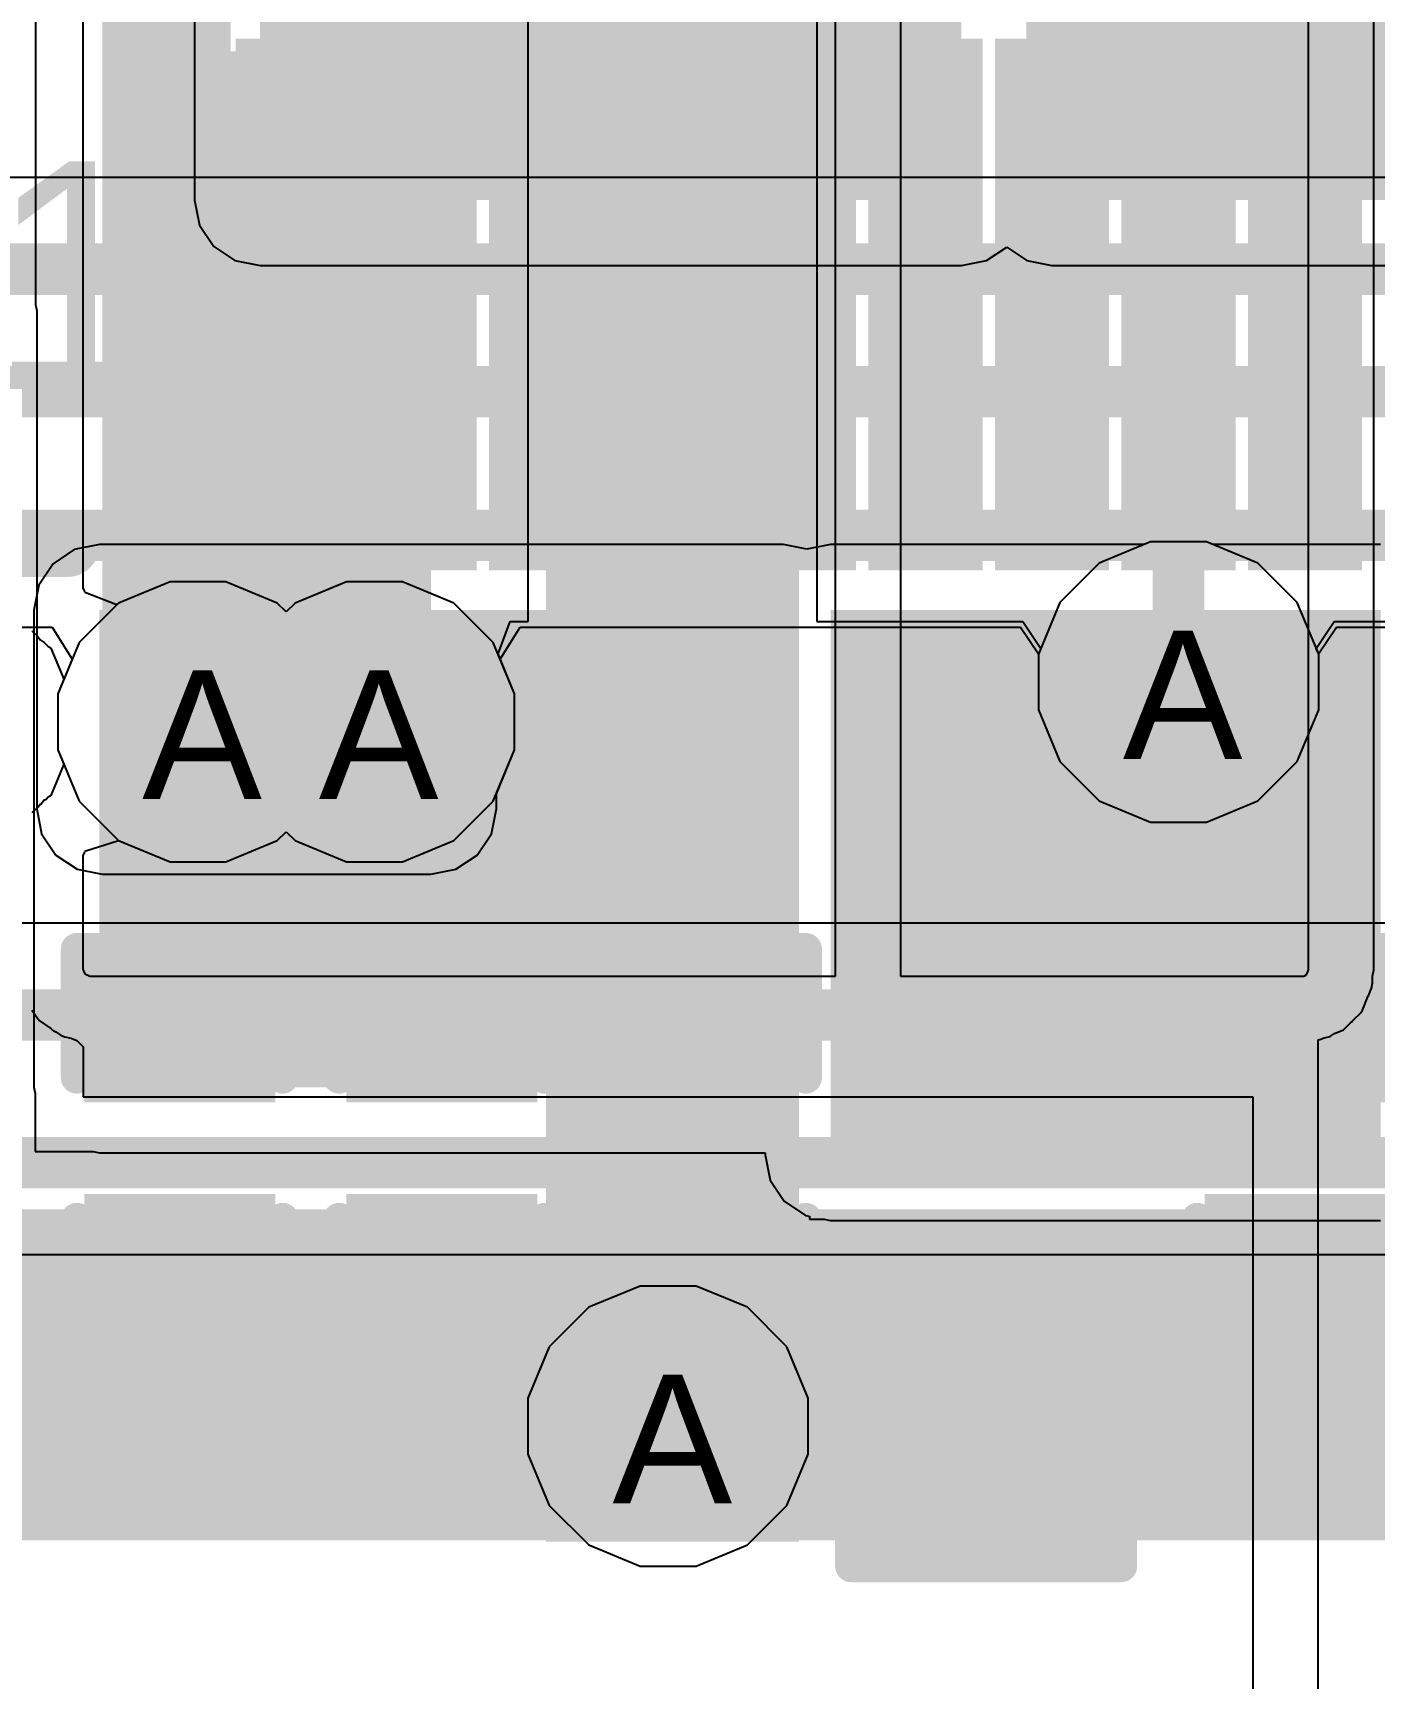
# Model space of a CAD drawing. Header units: inches. Extents: x 0 to 5271, y 0 to 5417.
# Drawn here: x 33.51 to 38.81, y 66.75 to 73.25 of the extents above; entities that cross this region are included whole.
import ezdxf

# ---------------------------------------------------------------- set-up
doc = ezdxf.new("R2010")
doc.units = ezdxf.units.IN
for name, color, linetype in [('Bottom Layer', 5, 'Continuous'), ('Bottom Overlay', 54, 'Continuous'), ('Bottom Paste', 16, 'Continuous'), ('Bottom Solder', 6, 'Continuous'), ('Drill Drawing', 1, 'Continuous'), ('L2_GND1', 16, 'Continuous'), ('L3_SIG1', 76, 'Continuous'), ('L4_PWR', 90, 'Continuous'), ('L5_GND2', 156, 'Continuous'), ('L6_SIG2', 130, 'Continuous'), ('L7_GND3', 216, 'Continuous'), ('Top Layer', 1, 'Continuous'), ('Top Overlay', 2, 'Continuous'), ('Top Paste', 8, 'Continuous'), ('Top Solder', 216, 'Continuous'), ('Via Holes', 16, 'Continuous')]:
    doc.layers.add(name, color=color, linetype=linetype)
doc.styles.add('Arial', font='', dxfattribs={"height": 0.2})
doc.styles.get('Arial').set_extended_font_data('Arial')

# ---------------------------------------------------------------- blocks, each defined once
blk = doc.blocks.new('AS0B826_S78B_7H_23')
at = {"layer": 'Top Layer'}
for points in [[(-40.175, 19.131), (-39.825, 19.131), (-39.825, 17.131), (-40.175, 17.131)], [(-39.6751, 19.131), (-39.3251, 19.131), (-39.3251, 17.131), (-39.6751, 17.131)], [(-39.175, 19.131), (-38.825, 19.131), (-38.825, 17.131), (-39.175, 17.131)], [(-38.6749, 19.131), (-38.3249, 19.131), (-38.3249, 17.131), (-38.6749, 17.131)], [(-38.175, 19.131), (-37.825, 19.131), (-37.825, 17.131), (-38.175, 17.131)], [(-37.6749, 19.131), (-37.3249, 19.131), (-37.3249, 17.131), (-37.6749, 17.131)], [(-37.175, 19.131), (-36.825, 19.131), (-36.825, 17.131), (-37.175, 17.131)], [(-36.6751, 19.131), (-36.3251, 19.131), (-36.3251, 17.131), (-36.6751, 17.131)], [(-36.175, 19.131), (-35.825, 19.131), (-35.825, 17.131), (-36.175, 17.131)], [(-35.6751, 19.131), (-35.3251, 19.131), (-35.3251, 17.131), (-35.6751, 17.131)]]:
    blk.add_hatch(color=1, dxfattribs=at).paths.add_polyline_path(points)
at = {"layer": 'Top Paste'}
for points in [[(-40.175, 19.131), (-39.825, 19.131), (-39.825, 17.131), (-40.175, 17.131)], [(-39.6751, 19.131), (-39.3251, 19.131), (-39.3251, 17.131), (-39.6751, 17.131)], [(-39.175, 19.131), (-38.825, 19.131), (-38.825, 17.131), (-39.175, 17.131)], [(-38.6749, 19.131), (-38.3249, 19.131), (-38.3249, 17.131), (-38.6749, 17.131)], [(-38.175, 19.131), (-37.825, 19.131), (-37.825, 17.131), (-38.175, 17.131)], [(-37.6749, 19.131), (-37.3249, 19.131), (-37.3249, 17.131), (-37.6749, 17.131)], [(-37.175, 19.131), (-36.825, 19.131), (-36.825, 17.131), (-37.175, 17.131)], [(-36.6751, 19.131), (-36.3251, 19.131), (-36.3251, 17.131), (-36.6751, 17.131)], [(-36.175, 19.131), (-35.825, 19.131), (-35.825, 17.131), (-36.175, 17.131)], [(-35.6751, 19.131), (-35.3251, 19.131), (-35.3251, 17.131), (-35.6751, 17.131)]]:
    blk.add_hatch(color=8, dxfattribs=at).paths.add_polyline_path(points)
at = {"layer": 'Top Solder'}
for points in [[(-40.2258, 19.1818), (-39.7742, 19.1818), (-39.7742, 17.0802), (-40.2258, 17.0802)], [(-39.7259, 19.1818), (-39.2743, 19.1818), (-39.2743, 17.0802), (-39.7259, 17.0802)], [(-39.2258, 19.1818), (-38.7742, 19.1818), (-38.7742, 17.0802), (-39.2258, 17.0802)], [(-38.7257, 19.1818), (-38.2741, 19.1818), (-38.2741, 17.0802), (-38.7257, 17.0802)], [(-38.2258, 19.1818), (-37.7742, 19.1818), (-37.7742, 17.0802), (-38.2258, 17.0802)], [(-37.7257, 19.1818), (-37.2741, 19.1818), (-37.2741, 17.0802), (-37.7257, 17.0802)], [(-37.2258, 19.1818), (-36.7742, 19.1818), (-36.7742, 17.0802), (-37.2258, 17.0802)], [(-36.7259, 19.1818), (-36.2743, 19.1818), (-36.2743, 17.0802), (-36.7259, 17.0802)], [(-36.2258, 19.1818), (-35.7742, 19.1818), (-35.7742, 17.0802), (-36.2258, 17.0802)], [(-35.7259, 19.1818), (-35.2743, 19.1818), (-35.2743, 17.0802), (-35.7259, 17.0802)]]:
    blk.add_hatch(color=216, dxfattribs=at).paths.add_polyline_path(points)
at = {"layer": 'Top Overlay'}
blk.add_lwpolyline([(-42.3, 17.181, 0.254, 0.254, 0), (-40.3912, 17.181, 0.254, 0.254, 0)], format="xyseb", dxfattribs=at)
blk.add_lwpolyline([(-40.4547, 17.181, 0.127, 0.127, 1), (-40.3277, 17.181, 0.127, 0.127, 1)], format="xyseb", close=True, dxfattribs=at)
at = {"layer": 'Top Overlay', "style": 'Arial'}
blk.add_text('1', height=0.889, dxfattribs=at).set_placement((-40.7048, 17.8081))
blk = doc.blocks.new('CAP_0402_B_610')
at = {"layer": 'Bottom Layer'}
for points in [[(-0.2413, 0.3175), (-0.2413, -0.3175), (-0.6985, -0.3175), (-0.6985, 0.3175)], [(0.6985, 0.3175), (0.6985, -0.3175), (0.2413, -0.3175), (0.2413, 0.3175)]]:
    blk.add_hatch(color=5, dxfattribs=at).paths.add_polyline_path(points)
at = {"layer": 'Bottom Paste'}
for points in [[(-0.2413, 0.3175), (-0.2413, -0.3175), (-0.6985, -0.3175), (-0.6985, 0.3175)], [(0.6985, 0.3175), (0.6985, -0.3175), (0.2413, -0.3175), (0.2413, 0.3175)]]:
    blk.add_hatch(color=16, dxfattribs=at).paths.add_polyline_path(points)
at = {"layer": 'Bottom Solder'}
for points in [[(-0.1813, 0.3775), (-0.1813, -0.3775), (-0.7585, -0.3775), (-0.7585, 0.3775)], [(0.7585, 0.3775), (0.7585, -0.3775), (0.1813, -0.3775), (0.1813, 0.3775)]]:
    blk.add_hatch(color=6, dxfattribs=at).paths.add_polyline_path(points)
at = {"layer": 'Bottom Overlay'}
for points in [[(-0.7874, 0.4064, 0.127, 0.127, 0), (-0.7874, -0.4064, 0.127, 0.127, 0)], [(-0.7874, 0.4064, 0.127, 0.127, 0), (-0.2794, 0.4064, 0.127, 0.127, 0)], [(0.2794, 0.4064, 0.127, 0.127, 0), (0.7874, 0.4064, 0.127, 0.127, 0)], [(0.7874, 0.4064, 0.127, 0.127, 0), (0.7874, -0.4064, 0.127, 0.127, 0)], [(-0.7874, -0.4064, 0.127, 0.127, 0), (-0.2794, -0.4064, 0.127, 0.127, 0)], [(0.2794, -0.4064, 0.127, 0.127, 0), (0.7874, -0.4064, 0.127, 0.127, 0)]]:
    blk.add_lwpolyline(points, format="xyseb", dxfattribs=at)
for points in [[(-0.8192, 0.4064, 0.0635, 0.0635, 1), (-0.7557, 0.4064, 0.0635, 0.0635, 1)], [(-0.8192, 0.4064, 0.0635, 0.0635, 1), (-0.7557, 0.4064, 0.0635, 0.0635, 1)], [(-0.3112, 0.4064, 0.0635, 0.0635, 1), (-0.2477, 0.4064, 0.0635, 0.0635, 1)], [(0.2476, 0.4064, 0.0635, 0.0635, 1), (0.3111, 0.4064, 0.0635, 0.0635, 1)], [(0.7556, 0.4064, 0.0635, 0.0635, 1), (0.8191, 0.4064, 0.0635, 0.0635, 1)], [(0.7556, 0.4064, 0.0635, 0.0635, 1), (0.8191, 0.4064, 0.0635, 0.0635, 1)], [(-0.8192, -0.4064, 0.0635, 0.0635, 1), (-0.7557, -0.4064, 0.0635, 0.0635, 1)], [(-0.8192, -0.4064, 0.0635, 0.0635, 1), (-0.7557, -0.4064, 0.0635, 0.0635, 1)], [(-0.3112, -0.4064, 0.0635, 0.0635, 1), (-0.2477, -0.4064, 0.0635, 0.0635, 1)], [(0.2476, -0.4064, 0.0635, 0.0635, 1), (0.3111, -0.4064, 0.0635, 0.0635, 1)], [(0.7556, -0.4064, 0.0635, 0.0635, 1), (0.8191, -0.4064, 0.0635, 0.0635, 1)], [(0.7556, -0.4064, 0.0635, 0.0635, 1), (0.8191, -0.4064, 0.0635, 0.0635, 1)]]:
    blk.add_lwpolyline(points, format="xyseb", close=True, dxfattribs=at)
blk = doc.blocks.new('CAP_0603_B_611')
at = {"layer": 'Bottom Layer'}
for points in [[(-1.143, -0.4445), (-1.143, 0.4445), (-0.381, 0.4445), (-0.381, -0.4445)], [(0.381, -0.4445), (0.381, 0.4445), (1.143, 0.4445), (1.143, -0.4445)]]:
    blk.add_hatch(color=5, dxfattribs=at).paths.add_polyline_path(points)
at = {"layer": 'Bottom Paste'}
for points in [[(-1.143, -0.4445), (-1.143, 0.4445), (-0.381, 0.4445), (-0.381, -0.4445)], [(0.381, -0.4445), (0.381, 0.4445), (1.143, 0.4445), (1.143, -0.4445)]]:
    blk.add_hatch(color=16, dxfattribs=at).paths.add_polyline_path(points)
at = {"layer": 'Bottom Solder'}
for points in [[(-1.203, -0.5045), (-1.203, 0.5045), (-0.321, 0.5045), (-0.321, -0.5045)], [(0.321, -0.5045), (0.321, 0.5045), (1.203, 0.5045), (1.203, -0.5045)]]:
    blk.add_hatch(color=6, dxfattribs=at).paths.add_polyline_path(points)
at = {"layer": 'Bottom Overlay'}
for points in [[(-1.2446, 0.5334, 0.127, 0.127, 0), (-1.2446, -0.5334, 0.127, 0.127, 0)], [(-1.2446, 0.5334, 0.127, 0.127, 0), (-0.4572, 0.5334, 0.127, 0.127, 0)], [(0.4572, 0.5334, 0.127, 0.127, 0), (1.2446, 0.5334, 0.127, 0.127, 0)], [(1.2446, 0.5334, 0.127, 0.127, 0), (1.2446, -0.5334, 0.127, 0.127, 0)], [(-1.2446, -0.5334, 0.127, 0.127, 0), (-0.4572, -0.5334, 0.127, 0.127, 0)], [(0.4572, -0.5334, 0.127, 0.127, 0), (1.2446, -0.5334, 0.127, 0.127, 0)]]:
    blk.add_lwpolyline(points, format="xyseb", dxfattribs=at)
for points in [[(-1.2764, 0.5334, 0.0635, 0.0635, 1), (-1.2129, 0.5334, 0.0635, 0.0635, 1)], [(-1.2764, 0.5334, 0.0635, 0.0635, 1), (-1.2129, 0.5334, 0.0635, 0.0635, 1)], [(-0.489, 0.5334, 0.0635, 0.0635, 1), (-0.4255, 0.5334, 0.0635, 0.0635, 1)], [(0.4254, 0.5334, 0.0635, 0.0635, 1), (0.4889, 0.5334, 0.0635, 0.0635, 1)], [(1.2128, 0.5334, 0.0635, 0.0635, 1), (1.2763, 0.5334, 0.0635, 0.0635, 1)], [(1.2128, 0.5334, 0.0635, 0.0635, 1), (1.2763, 0.5334, 0.0635, 0.0635, 1)], [(-1.2764, -0.5334, 0.0635, 0.0635, 1), (-1.2129, -0.5334, 0.0635, 0.0635, 1)], [(-1.2764, -0.5334, 0.0635, 0.0635, 1), (-1.2129, -0.5334, 0.0635, 0.0635, 1)], [(-0.489, -0.5334, 0.0635, 0.0635, 1), (-0.4255, -0.5334, 0.0635, 0.0635, 1)], [(0.4254, -0.5334, 0.0635, 0.0635, 1), (0.4889, -0.5334, 0.0635, 0.0635, 1)], [(1.2128, -0.5334, 0.0635, 0.0635, 1), (1.2763, -0.5334, 0.0635, 0.0635, 1)], [(1.2128, -0.5334, 0.0635, 0.0635, 1), (1.2763, -0.5334, 0.0635, 0.0635, 1)]]:
    blk.add_lwpolyline(points, format="xyseb", close=True, dxfattribs=at)
blk = doc.blocks.new('CAP_0402_B_612')
at = {"layer": 'Bottom Layer'}
for points in [[(-0.2413, 0.3175), (-0.2413, -0.3175), (-0.6985, -0.3175), (-0.6985, 0.3175)], [(0.6985, 0.3175), (0.6985, -0.3175), (0.2413, -0.3175), (0.2413, 0.3175)]]:
    blk.add_hatch(color=5, dxfattribs=at).paths.add_polyline_path(points)
at = {"layer": 'Bottom Paste'}
for points in [[(-0.2413, 0.3175), (-0.2413, -0.3175), (-0.6985, -0.3175), (-0.6985, 0.3175)], [(0.6985, 0.3175), (0.6985, -0.3175), (0.2413, -0.3175), (0.2413, 0.3175)]]:
    blk.add_hatch(color=16, dxfattribs=at).paths.add_polyline_path(points)
at = {"layer": 'Bottom Solder'}
for points in [[(-0.1813, 0.3775), (-0.1813, -0.3775), (-0.7585, -0.3775), (-0.7585, 0.3775)], [(0.7585, 0.3775), (0.7585, -0.3775), (0.1813, -0.3775), (0.1813, 0.3775)]]:
    blk.add_hatch(color=6, dxfattribs=at).paths.add_polyline_path(points)
at = {"layer": 'Bottom Overlay'}
for points in [[(-0.7874, 0.4064, 0.127, 0.127, 0), (-0.7874, -0.4064, 0.127, 0.127, 0)], [(-0.7874, 0.4064, 0.127, 0.127, 0), (-0.2794, 0.4064, 0.127, 0.127, 0)], [(0.2794, 0.4064, 0.127, 0.127, 0), (0.7874, 0.4064, 0.127, 0.127, 0)], [(0.7874, 0.4064, 0.127, 0.127, 0), (0.7874, -0.4064, 0.127, 0.127, 0)], [(-0.7874, -0.4064, 0.127, 0.127, 0), (-0.2794, -0.4064, 0.127, 0.127, 0)], [(0.2794, -0.4064, 0.127, 0.127, 0), (0.7874, -0.4064, 0.127, 0.127, 0)]]:
    blk.add_lwpolyline(points, format="xyseb", dxfattribs=at)
for points in [[(-0.8192, 0.4064, 0.0635, 0.0635, 1), (-0.7557, 0.4064, 0.0635, 0.0635, 1)], [(-0.8192, 0.4064, 0.0635, 0.0635, 1), (-0.7557, 0.4064, 0.0635, 0.0635, 1)], [(-0.3112, 0.4064, 0.0635, 0.0635, 1), (-0.2477, 0.4064, 0.0635, 0.0635, 1)], [(0.2476, 0.4064, 0.0635, 0.0635, 1), (0.3111, 0.4064, 0.0635, 0.0635, 1)], [(0.7556, 0.4064, 0.0635, 0.0635, 1), (0.8191, 0.4064, 0.0635, 0.0635, 1)], [(0.7556, 0.4064, 0.0635, 0.0635, 1), (0.8191, 0.4064, 0.0635, 0.0635, 1)], [(-0.8192, -0.4064, 0.0635, 0.0635, 1), (-0.7557, -0.4064, 0.0635, 0.0635, 1)], [(-0.8192, -0.4064, 0.0635, 0.0635, 1), (-0.7557, -0.4064, 0.0635, 0.0635, 1)], [(-0.3112, -0.4064, 0.0635, 0.0635, 1), (-0.2477, -0.4064, 0.0635, 0.0635, 1)], [(0.2476, -0.4064, 0.0635, 0.0635, 1), (0.3111, -0.4064, 0.0635, 0.0635, 1)], [(0.7556, -0.4064, 0.0635, 0.0635, 1), (0.8191, -0.4064, 0.0635, 0.0635, 1)], [(0.7556, -0.4064, 0.0635, 0.0635, 1), (0.8191, -0.4064, 0.0635, 0.0635, 1)]]:
    blk.add_lwpolyline(points, format="xyseb", close=True, dxfattribs=at)
blk = doc.blocks.new('CAP_0402_B_614')
at = {"layer": 'Bottom Layer'}
for points in [[(-0.2413, 0.3175), (-0.2413, -0.3175), (-0.6985, -0.3175), (-0.6985, 0.3175)], [(0.6985, 0.3175), (0.6985, -0.3175), (0.2413, -0.3175), (0.2413, 0.3175)]]:
    blk.add_hatch(color=5, dxfattribs=at).paths.add_polyline_path(points)
at = {"layer": 'Bottom Paste'}
for points in [[(-0.2413, 0.3175), (-0.2413, -0.3175), (-0.6985, -0.3175), (-0.6985, 0.3175)], [(0.6985, 0.3175), (0.6985, -0.3175), (0.2413, -0.3175), (0.2413, 0.3175)]]:
    blk.add_hatch(color=16, dxfattribs=at).paths.add_polyline_path(points)
at = {"layer": 'Bottom Solder'}
for points in [[(-0.1813, 0.3775), (-0.1813, -0.3775), (-0.7585, -0.3775), (-0.7585, 0.3775)], [(0.7585, 0.3775), (0.7585, -0.3775), (0.1813, -0.3775), (0.1813, 0.3775)]]:
    blk.add_hatch(color=6, dxfattribs=at).paths.add_polyline_path(points)
at = {"layer": 'Bottom Overlay'}
for points in [[(-0.7874, 0.4064, 0.127, 0.127, 0), (-0.7874, -0.4064, 0.127, 0.127, 0)], [(-0.7874, 0.4064, 0.127, 0.127, 0), (-0.2794, 0.4064, 0.127, 0.127, 0)], [(0.2794, 0.4064, 0.127, 0.127, 0), (0.7874, 0.4064, 0.127, 0.127, 0)], [(0.7874, 0.4064, 0.127, 0.127, 0), (0.7874, -0.4064, 0.127, 0.127, 0)], [(-0.7874, -0.4064, 0.127, 0.127, 0), (-0.2794, -0.4064, 0.127, 0.127, 0)], [(0.2794, -0.4064, 0.127, 0.127, 0), (0.7874, -0.4064, 0.127, 0.127, 0)]]:
    blk.add_lwpolyline(points, format="xyseb", dxfattribs=at)
for points in [[(-0.8192, 0.4064, 0.0635, 0.0635, 1), (-0.7557, 0.4064, 0.0635, 0.0635, 1)], [(-0.8192, 0.4064, 0.0635, 0.0635, 1), (-0.7557, 0.4064, 0.0635, 0.0635, 1)], [(-0.3112, 0.4064, 0.0635, 0.0635, 1), (-0.2477, 0.4064, 0.0635, 0.0635, 1)], [(0.2476, 0.4064, 0.0635, 0.0635, 1), (0.3111, 0.4064, 0.0635, 0.0635, 1)], [(0.7556, 0.4064, 0.0635, 0.0635, 1), (0.8191, 0.4064, 0.0635, 0.0635, 1)], [(0.7556, 0.4064, 0.0635, 0.0635, 1), (0.8191, 0.4064, 0.0635, 0.0635, 1)], [(-0.8192, -0.4064, 0.0635, 0.0635, 1), (-0.7557, -0.4064, 0.0635, 0.0635, 1)], [(-0.8192, -0.4064, 0.0635, 0.0635, 1), (-0.7557, -0.4064, 0.0635, 0.0635, 1)], [(-0.3112, -0.4064, 0.0635, 0.0635, 1), (-0.2477, -0.4064, 0.0635, 0.0635, 1)], [(0.2476, -0.4064, 0.0635, 0.0635, 1), (0.3111, -0.4064, 0.0635, 0.0635, 1)], [(0.7556, -0.4064, 0.0635, 0.0635, 1), (0.8191, -0.4064, 0.0635, 0.0635, 1)], [(0.7556, -0.4064, 0.0635, 0.0635, 1), (0.8191, -0.4064, 0.0635, 0.0635, 1)]]:
    blk.add_lwpolyline(points, format="xyseb", close=True, dxfattribs=at)
blk = doc.blocks.new('CAP_0402_B_616')
at = {"layer": 'Bottom Layer'}
for points in [[(-0.2413, 0.3175), (-0.2413, -0.3175), (-0.6985, -0.3175), (-0.6985, 0.3175)], [(0.6985, 0.3175), (0.6985, -0.3175), (0.2413, -0.3175), (0.2413, 0.3175)]]:
    blk.add_hatch(color=5, dxfattribs=at).paths.add_polyline_path(points)
at = {"layer": 'Bottom Paste'}
for points in [[(-0.2413, 0.3175), (-0.2413, -0.3175), (-0.6985, -0.3175), (-0.6985, 0.3175)], [(0.6985, 0.3175), (0.6985, -0.3175), (0.2413, -0.3175), (0.2413, 0.3175)]]:
    blk.add_hatch(color=16, dxfattribs=at).paths.add_polyline_path(points)
at = {"layer": 'Bottom Solder'}
for points in [[(-0.1813, 0.3775), (-0.1813, -0.3775), (-0.7585, -0.3775), (-0.7585, 0.3775)], [(0.7585, 0.3775), (0.7585, -0.3775), (0.1813, -0.3775), (0.1813, 0.3775)]]:
    blk.add_hatch(color=6, dxfattribs=at).paths.add_polyline_path(points)
at = {"layer": 'Bottom Overlay'}
for points in [[(-0.7874, 0.4064, 0.127, 0.127, 0), (-0.7874, -0.4064, 0.127, 0.127, 0)], [(-0.7874, 0.4064, 0.127, 0.127, 0), (-0.2794, 0.4064, 0.127, 0.127, 0)], [(0.2794, 0.4064, 0.127, 0.127, 0), (0.7874, 0.4064, 0.127, 0.127, 0)], [(0.7874, 0.4064, 0.127, 0.127, 0), (0.7874, -0.4064, 0.127, 0.127, 0)], [(-0.7874, -0.4064, 0.127, 0.127, 0), (-0.2794, -0.4064, 0.127, 0.127, 0)], [(0.2794, -0.4064, 0.127, 0.127, 0), (0.7874, -0.4064, 0.127, 0.127, 0)]]:
    blk.add_lwpolyline(points, format="xyseb", dxfattribs=at)
for points in [[(-0.8192, 0.4064, 0.0635, 0.0635, 1), (-0.7557, 0.4064, 0.0635, 0.0635, 1)], [(-0.8192, 0.4064, 0.0635, 0.0635, 1), (-0.7557, 0.4064, 0.0635, 0.0635, 1)], [(-0.3112, 0.4064, 0.0635, 0.0635, 1), (-0.2477, 0.4064, 0.0635, 0.0635, 1)], [(0.2476, 0.4064, 0.0635, 0.0635, 1), (0.3111, 0.4064, 0.0635, 0.0635, 1)], [(0.7556, 0.4064, 0.0635, 0.0635, 1), (0.8191, 0.4064, 0.0635, 0.0635, 1)], [(0.7556, 0.4064, 0.0635, 0.0635, 1), (0.8191, 0.4064, 0.0635, 0.0635, 1)], [(-0.8192, -0.4064, 0.0635, 0.0635, 1), (-0.7557, -0.4064, 0.0635, 0.0635, 1)], [(-0.8192, -0.4064, 0.0635, 0.0635, 1), (-0.7557, -0.4064, 0.0635, 0.0635, 1)], [(-0.3112, -0.4064, 0.0635, 0.0635, 1), (-0.2477, -0.4064, 0.0635, 0.0635, 1)], [(0.2476, -0.4064, 0.0635, 0.0635, 1), (0.3111, -0.4064, 0.0635, 0.0635, 1)], [(0.7556, -0.4064, 0.0635, 0.0635, 1), (0.8191, -0.4064, 0.0635, 0.0635, 1)], [(0.7556, -0.4064, 0.0635, 0.0635, 1), (0.8191, -0.4064, 0.0635, 0.0635, 1)]]:
    blk.add_lwpolyline(points, format="xyseb", close=True, dxfattribs=at)

msp = doc.modelspace()

# ---------------------------------------------------------------- hatches: boundary and pattern name
at = {"layer": 'Bottom Layer'}
for points in [[(37.5342, 72.5884), (39.524, 72.5884), (39.524, 74.3126), (37.5342, 74.3126)], [(37.1766, 74.008), (34.4043, 74.008), (34.4043, 72.5884), (37.1766, 72.5884)], [(33.7693, 69.0817), (36.4726, 69.0817), (36.4726, 70.9676), (33.7693, 70.9676)], [(36.6595, 68.8139), (38.8329, 68.8139), (38.8329, 70.9676), (36.6595, 70.9676)], [(33.1978, 67.2899), (39.8653, 67.2899), (39.8653, 68.5991), (33.1978, 68.5991)]]:
    msp.add_hatch(color=5, dxfattribs=at).paths.add_polyline_path(points)
h = msp.add_hatch(color=5, dxfattribs=at)
edge = h.paths.add_edge_path()
edge.add_arc((38.0344, 70.6834), 0.3, 0, 360)
h = msp.add_hatch(color=5, dxfattribs=at)
edge = h.paths.add_edge_path()
edge.add_arc((34.1586, 70.5261), 0.3, 0, 360)
h = msp.add_hatch(color=5, dxfattribs=at)
edge = h.paths.add_edge_path()
edge.add_arc((34.8566, 70.5261), 0.3, 0, 360)
h = msp.add_hatch(color=5, dxfattribs=at)
edge = h.paths.add_edge_path()
edge.add_arc((36.0172, 67.7418), 0.3, 0, 360)
at = {"layer": 'L2_GND1'}
h = msp.add_hatch(color=16, dxfattribs=at)
edge = h.paths.add_edge_path()
edge.add_arc((38.0344, 70.6834), 0.3, 0, 360)
h = msp.add_hatch(color=16, dxfattribs=at)
edge = h.paths.add_edge_path()
edge.add_arc((34.1586, 70.5261), 0.3, 0, 360)
h = msp.add_hatch(color=16, dxfattribs=at)
edge = h.paths.add_edge_path()
edge.add_arc((34.8566, 70.5261), 0.3, 0, 360)
h = msp.add_hatch(color=16, dxfattribs=at)
edge = h.paths.add_edge_path()
edge.add_arc((36.0172, 67.7418), 0.3, 0, 360)
at = {"layer": 'L3_SIG1'}
h = msp.add_hatch(color=76, dxfattribs=at)
edge = h.paths.add_edge_path()
edge.add_arc((38.0344, 70.6834), 0.3, 0, 360)
h = msp.add_hatch(color=76, dxfattribs=at)
edge = h.paths.add_edge_path()
edge.add_arc((34.1586, 70.5261), 0.3, 0, 360)
h = msp.add_hatch(color=76, dxfattribs=at)
edge = h.paths.add_edge_path()
edge.add_arc((34.8566, 70.5261), 0.3, 0, 360)
h = msp.add_hatch(color=76, dxfattribs=at)
edge = h.paths.add_edge_path()
edge.add_arc((36.0172, 67.7418), 0.3, 0, 360)
at = {"layer": 'L4_PWR'}
h = msp.add_hatch(color=90, dxfattribs=at)
edge = h.paths.add_edge_path()
edge.add_arc((38.0344, 70.6834), 0.3, 0, 360)
h = msp.add_hatch(color=90, dxfattribs=at)
edge = h.paths.add_edge_path()
edge.add_arc((34.1586, 70.5261), 0.3, 0, 360)
h = msp.add_hatch(color=90, dxfattribs=at)
edge = h.paths.add_edge_path()
edge.add_arc((34.8566, 70.5261), 0.3, 0, 360)
h = msp.add_hatch(color=90, dxfattribs=at)
edge = h.paths.add_edge_path()
edge.add_arc((36.0172, 67.7418), 0.3, 0, 360)
at = {"layer": 'L5_GND2'}
h = msp.add_hatch(color=156, dxfattribs=at)
edge = h.paths.add_edge_path()
edge.add_arc((38.0344, 70.6834), 0.3, 0, 360)
h = msp.add_hatch(color=156, dxfattribs=at)
edge = h.paths.add_edge_path()
edge.add_arc((34.1586, 70.5261), 0.3, 0, 360)
h = msp.add_hatch(color=156, dxfattribs=at)
edge = h.paths.add_edge_path()
edge.add_arc((34.8566, 70.5261), 0.3, 0, 360)
h = msp.add_hatch(color=156, dxfattribs=at)
edge = h.paths.add_edge_path()
edge.add_arc((36.0172, 67.7418), 0.3, 0, 360)
at = {"layer": 'L6_SIG2'}
h = msp.add_hatch(color=130, dxfattribs=at)
edge = h.paths.add_edge_path()
edge.add_arc((38.0344, 70.6834), 0.3, 0, 360)
h = msp.add_hatch(color=130, dxfattribs=at)
edge = h.paths.add_edge_path()
edge.add_arc((34.1586, 70.5261), 0.3, 0, 360)
h = msp.add_hatch(color=130, dxfattribs=at)
edge = h.paths.add_edge_path()
edge.add_arc((34.8566, 70.5261), 0.3, 0, 360)
h = msp.add_hatch(color=130, dxfattribs=at)
edge = h.paths.add_edge_path()
edge.add_arc((36.0172, 67.7418), 0.3, 0, 360)
at = {"layer": 'L7_GND3'}
h = msp.add_hatch(color=216, dxfattribs=at)
edge = h.paths.add_edge_path()
edge.add_arc((38.0344, 70.6834), 0.3, 0, 360)
h = msp.add_hatch(color=216, dxfattribs=at)
edge = h.paths.add_edge_path()
edge.add_arc((34.1586, 70.5261), 0.3, 0, 360)
h = msp.add_hatch(color=216, dxfattribs=at)
edge = h.paths.add_edge_path()
edge.add_arc((34.8566, 70.5261), 0.3, 0, 360)
h = msp.add_hatch(color=216, dxfattribs=at)
edge = h.paths.add_edge_path()
edge.add_arc((36.0172, 67.7418), 0.3, 0, 360)
at = {"layer": 'Top Layer'}
for points in [[(33.7804, 70.1826), (35.0796, 70.1826), (35.0796, 73.176), (33.7804, 73.176)], [(35.5345, 67.2846), (36.5345, 67.2846), (36.5345, 73.176), (35.5345, 73.176)]]:
    msp.add_hatch(color=1, dxfattribs=at).paths.add_polyline_path(points)
h = msp.add_hatch(color=1, dxfattribs=at)
edge = h.paths.add_edge_path()
edge.add_arc((38.0344, 70.6834), 0.3, 0, 360)
h = msp.add_hatch(color=1, dxfattribs=at)
edge = h.paths.add_edge_path()
edge.add_arc((34.1586, 70.5261), 0.3, 0, 360)
h = msp.add_hatch(color=1, dxfattribs=at)
edge = h.paths.add_edge_path()
edge.add_arc((34.8566, 70.5261), 0.3, 0, 360)
h = msp.add_hatch(color=1, dxfattribs=at)
edge = h.paths.add_edge_path()
edge.add_arc((36.0172, 67.7418), 0.3, 0, 360)
at = {"layer": 'Via Holes'}
h = msp.add_hatch(color=7, dxfattribs=at)
edge = h.paths.add_edge_path()
edge.add_arc((38.0344, 70.6834), 0.15, 0, 360)
h = msp.add_hatch(color=7, dxfattribs=at)
edge = h.paths.add_edge_path()
edge.add_arc((34.1586, 70.5261), 0.15, 0, 360)
h = msp.add_hatch(color=7, dxfattribs=at)
edge = h.paths.add_edge_path()
edge.add_arc((34.8566, 70.5261), 0.15, 0, 360)
h = msp.add_hatch(color=7, dxfattribs=at)
edge = h.paths.add_edge_path()
edge.add_arc((36.0172, 67.7418), 0.15, 0, 360)

# ---------------------------------------------------------------- linework, layer by layer
at = {"layer": 'Bottom Layer'}
for p, q in [((34.1453, 74.008), (34.1453, 72.5884)), ((34.1453, 72.5884), (34.165, 72.4893)), ((34.165, 72.4893), (34.2212, 72.4053)), ((34.2212, 72.4053), (34.3052, 72.3492)), ((37.2757, 72.3492), (37.3554, 72.4024)), ((37.3554, 72.4024), (37.4351, 72.3492)), ((34.3052, 72.3492), (34.4043, 72.3295)), ((34.4043, 72.3295), (37.1766, 72.3295)), ((37.1766, 72.3295), (37.2757, 72.3492)), ((37.4351, 72.3492), (37.5342, 72.3295)), ((37.5342, 72.3295), (39.524, 72.3295)), ((33.7693, 71.2266), (33.6702, 71.2069)), ((36.4726, 71.2266), (33.7693, 71.2266)), ((36.566, 71.208), (36.4726, 71.2266)), ((36.6595, 71.2266), (36.566, 71.208)), ((37.8981, 71.2266), (36.6595, 71.2266)), ((37.9242, 71.2374), (37.8981, 71.2266)), ((38.1446, 71.2374), (37.9242, 71.2374)), ((38.1706, 71.2266), (38.1446, 71.2374)), ((38.8329, 71.2266), (38.1706, 71.2266)), ((33.5862, 71.1507), (33.53, 71.0667)), ((33.6702, 71.2069), (33.5862, 71.1507)), ((33.53, 71.0667), (33.5103, 70.9676)), ((33.5103, 70.9676), (33.5103, 69.0817)), ((33.5103, 69.0817), (33.5153, 69.0567)), ((33.5153, 69.0567), (33.5153, 68.8277)), ((33.5153, 68.8277), (33.7443, 68.8277)), ((33.7443, 68.8277), (33.7693, 68.8227)), ((33.7693, 68.8227), (36.4005, 68.8227)), ((36.4005, 68.8227), (36.4005, 68.8139)), ((36.4005, 68.8139), (36.4202, 68.7148)), ((36.4202, 68.7148), (36.4764, 68.6308)), ((36.4764, 68.6308), (36.5604, 68.5747)), ((36.5604, 68.5747), (36.5755, 68.5717)), ((36.5755, 68.5717), (36.5755, 68.5599)), ((36.5755, 68.5599), (36.6345, 68.5599)), ((36.6345, 68.5599), (36.6595, 68.555)), ((36.6595, 68.555), (38.8329, 68.555))]:
    msp.add_line(p, q, dxfattribs=at)
for points in [[(37.3248, 69.1949, 0.508, 0.508, 0), (37.4402, 69.3103, 0.508, 0.508, 0)], [(37.4402, 69.3103, 0.508, 0.508, 0), (38.49, 69.3103, 0.508, 0.508, 0)]]:
    msp.add_lwpolyline(points, format="xyseb", dxfattribs=at)
for points in [[(37.3132, 69.3103, 0.254, 0.254, 1), (37.5672, 69.3103, 0.254, 0.254, 1)], [(37.3132, 69.3103, 0.254, 0.254, 1), (37.5672, 69.3103, 0.254, 0.254, 1)], [(38.363, 69.3103, 0.254, 0.254, 1), (38.617, 69.3103, 0.254, 0.254, 1)], [(37.1978, 69.1949, 0.254, 0.254, 1), (37.4518, 69.1949, 0.254, 0.254, 1)]]:
    msp.add_lwpolyline(points, format="xyseb", close=True, dxfattribs=at)
at = {"layer": 'L2_GND1'}
for p, q in [((37.9242, 71.2374), (37.7205, 71.153)), ((38.1446, 71.2374), (37.9242, 71.2374)), ((38.3482, 71.153), (38.1446, 71.2374)), ((37.7205, 71.153), (37.5647, 70.9972)), ((38.504, 70.9972), (38.3482, 71.153)), ((34.0484, 71.0801), (33.8448, 70.9957)), ((34.2688, 71.0801), (34.0484, 71.0801)), ((34.4724, 70.9957), (34.2688, 71.0801)), ((34.7464, 71.0801), (34.5428, 70.9957)), ((34.9668, 71.0801), (34.7464, 71.0801)), ((35.1704, 70.9957), (34.9668, 71.0801)), ((33.8448, 70.9957), (33.6889, 70.8399)), ((34.5076, 70.9605), (34.4724, 70.9957)), ((34.5428, 70.9957), (34.5076, 70.9605)), ((35.3262, 70.8399), (35.1704, 70.9957)), ((37.5647, 70.9972), (37.4804, 70.7936)), ((38.5884, 70.7936), (38.504, 70.9972)), ((33.6889, 70.8399), (33.6046, 70.6362)), ((35.4106, 70.6362), (35.3262, 70.8399)), ((37.4804, 70.7936), (37.4804, 70.5732)), ((38.5884, 70.5732), (38.5884, 70.7936)), ((33.6046, 70.6362), (33.6046, 70.4159)), ((35.4106, 70.4159), (35.4106, 70.6362)), ((37.4804, 70.5732), (37.5647, 70.3696)), ((38.504, 70.3696), (38.5884, 70.5732)), ((33.6046, 70.4159), (33.6889, 70.2122)), ((35.3262, 70.2122), (35.4106, 70.4159)), ((37.5647, 70.3696), (37.7205, 70.2137)), ((38.3482, 70.2137), (38.504, 70.3696)), ((33.6889, 70.2122), (33.8448, 70.0564)), ((35.1704, 70.0564), (35.3262, 70.2122)), ((37.7205, 70.2137), (37.9242, 70.1294)), ((38.1446, 70.1294), (38.3482, 70.2137)), ((37.9242, 70.1294), (38.1446, 70.1294)), ((33.8448, 70.0564), (34.0484, 69.9721)), ((34.2688, 69.9721), (34.4724, 70.0564)), ((34.4724, 70.0564), (34.5076, 70.0916)), ((34.5076, 70.0916), (34.5428, 70.0564)), ((34.5428, 70.0564), (34.7464, 69.9721)), ((34.9668, 69.9721), (35.1704, 70.0564)), ((34.0484, 69.9721), (34.2688, 69.9721)), ((34.7464, 69.9721), (34.9668, 69.9721))]:
    msp.add_line(p, q, dxfattribs=at)
at = {"layer": 'L3_SIG1'}
for p, q in [((45.7239, 72.6781), (15.0329, 72.6781)), ((16.8312, 70.9002), (33.5833, 70.9002)), ((33.5833, 70.9002), (33.6613, 70.7732)), ((35.3538, 70.7732), (35.4318, 70.9002)), ((35.4318, 70.9002), (37.4102, 70.9002)), ((37.4102, 70.9002), (37.4808, 70.7946)), ((38.5879, 70.7946), (38.6585, 70.9002)), ((38.6585, 70.9002), (42.4141, 70.9002)), ((33.6613, 70.7732), (33.6046, 70.6362)), ((35.4106, 70.6362), (35.3538, 70.7732)), ((37.4808, 70.7946), (37.4804, 70.7936)), ((37.4804, 70.7936), (37.4804, 70.5732)), ((38.5884, 70.7936), (38.5879, 70.7946)), ((38.5884, 70.5732), (38.5884, 70.7936)), ((33.6046, 70.6362), (33.6046, 70.4159)), ((35.4106, 70.4159), (35.4106, 70.6362)), ((37.4804, 70.5732), (37.5647, 70.3696)), ((38.504, 70.3696), (38.5884, 70.5732)), ((33.6046, 70.4159), (33.6889, 70.2122)), ((35.3262, 70.2122), (35.4106, 70.4159)), ((37.5647, 70.3696), (37.7205, 70.2137)), ((38.3482, 70.2137), (38.504, 70.3696)), ((33.6889, 70.2122), (33.8448, 70.0564)), ((35.1704, 70.0564), (35.3262, 70.2122)), ((37.7205, 70.2137), (37.9242, 70.1294)), ((38.1446, 70.1294), (38.3482, 70.2137)), ((37.9242, 70.1294), (38.1446, 70.1294)), ((33.8448, 70.0564), (34.0484, 69.9721)), ((34.2688, 69.9721), (34.4724, 70.0564)), ((34.4724, 70.0564), (34.5076, 70.0916)), ((34.5076, 70.0916), (34.5428, 70.0564)), ((34.5428, 70.0564), (34.7464, 69.9721)), ((34.9668, 69.9721), (35.1704, 70.0564)), ((34.0484, 69.9721), (34.2688, 69.9721)), ((34.7464, 69.9721), (34.9668, 69.9721)), ((39.6512, 69.73), (29.138, 69.73)), ((17.8032, 68.4206), (46.2263, 68.4206))]:
    msp.add_line(p, q, dxfattribs=at)
for points in [[(14.8827, 72.3155, 0.2032, 0.2032, 0), (45.8741, 72.3155, 0.2032, 0.2032, 0)], [(14.2748, 71.8312, 0.2032, 0.2032, 0), (46.2771, 71.8312, 0.2032, 0.2032, 0)], [(16.6811, 71.2628, 0.2032, 0.2032, 0), (59.552, 71.2628, 0.2032, 0.2032, 0)], [(17.5514, 69.3674, 0.2032, 0.2032, 0), (60.9092, 69.3674, 0.2032, 0.2032, 0)], [(17.653, 68.7832, 0.2032, 0.2032, 0), (61.5696, 68.7832, 0.2032, 0.2032, 0)]]:
    msp.add_lwpolyline(points, format="xyseb", dxfattribs=at)
at = {"layer": 'L4_PWR'}
for p, q in [((33.7058, 71.0515), (33.7058, 75.1967)), ((36.6776, 74.8867), (36.6776, 69.5198)), ((36.9366, 69.5198), (36.9366, 74.8867)), ((38.5472, 74.3009), (38.5472, 69.5453)), ((38.8062, 69.5453), (38.8062, 74.3009)), ((33.7082, 71.0482), (33.7058, 71.0515)), ((33.7101, 71.0441), (33.7082, 71.0482)), ((33.7114, 71.0391), (33.7101, 71.0441)), ((33.7156, 71.0363), (33.7114, 71.0391)), ((33.8347, 70.9892), (33.7156, 71.0363)), ((34.0484, 71.0801), (33.8448, 70.9957)), ((34.2688, 71.0801), (34.0484, 71.0801)), ((34.4724, 70.9957), (34.2688, 71.0801)), ((34.7464, 71.0801), (34.5428, 70.9957)), ((34.9668, 71.0801), (34.7464, 71.0801)), ((35.1704, 70.9957), (34.9668, 71.0801)), ((33.8382, 70.9892), (33.8347, 70.9892)), ((33.8448, 70.9957), (33.8382, 70.9892)), ((34.5076, 70.9605), (34.4724, 70.9957)), ((34.5428, 70.9957), (34.5076, 70.9605)), ((35.3262, 70.8399), (35.1704, 70.9957)), ((33.5027, 70.8857), (33.525, 70.8653)), ((33.525, 70.8653), (33.5355, 70.8502)), ((33.5355, 70.8502), (33.5512, 70.84)), ((33.5512, 70.84), (33.5675, 70.8238)), ((35.4106, 70.6362), (35.3262, 70.8399)), ((33.5675, 70.8238), (33.5717, 70.821)), ((33.5717, 70.821), (33.5751, 70.8196)), ((33.5751, 70.8196), (33.5773, 70.8175)), ((33.5773, 70.8175), (33.6286, 70.6942)), ((33.6286, 70.6942), (33.6046, 70.6362)), ((33.6046, 70.6362), (33.6046, 70.4159)), ((35.4106, 70.4159), (35.4106, 70.6362)), ((33.6046, 70.4159), (33.6284, 70.3584)), ((35.3262, 70.2122), (35.4106, 70.4159)), ((33.6284, 70.3584), (33.5772, 70.2345)), ((33.5288, 70.1902), (33.5027, 70.1663)), ((33.5354, 70.1992), (33.5288, 70.1902)), ((33.5388, 70.2012), (33.5354, 70.1992)), ((33.5493, 70.2144), (33.5388, 70.2012)), ((33.5586, 70.2194), (33.5493, 70.2144)), ((33.5674, 70.2283), (33.5586, 70.2194)), ((33.5716, 70.2311), (33.5674, 70.2283)), ((33.575, 70.2325), (33.5716, 70.2311)), ((33.5772, 70.2345), (33.575, 70.2325)), ((35.1704, 70.0564), (35.3262, 70.2122)), ((33.7156, 70.0158), (33.8448, 70.0564)), ((33.8448, 70.0564), (34.0484, 69.9721)), ((34.2688, 69.9721), (34.4724, 70.0564)), ((34.4724, 70.0564), (34.5076, 70.0916)), ((34.5076, 70.0916), (34.5428, 70.0564)), ((34.5428, 70.0564), (34.7464, 69.9721)), ((34.9668, 69.9721), (35.1704, 70.0564)), ((33.7058, 70.0007), (33.7083, 70.004)), ((33.7058, 69.5453), (33.7058, 70.0007)), ((33.7083, 70.004), (33.7102, 70.0081)), ((33.7102, 70.0081), (33.7114, 70.013)), ((33.7114, 70.013), (33.7156, 70.0158)), ((34.0484, 69.9721), (34.2688, 69.9721)), ((34.7464, 69.9721), (34.9668, 69.9721)), ((33.7079, 69.5421), (33.7058, 69.5453)), ((33.7058, 69.5453), (33.7058, 69.5453)), ((33.7138, 69.5278), (33.7079, 69.5421)), ((33.7281, 69.5219), (33.7138, 69.5278)), ((38.5386, 69.5263), (38.5362, 69.5227)), ((38.5451, 69.5421), (38.5386, 69.5263)), ((38.5472, 69.5453), (38.5451, 69.5421)), ((38.8012, 69.5203), (38.8062, 69.5453)), ((33.7313, 69.5198), (33.7281, 69.5219)), ((36.6776, 69.5198), (33.7313, 69.5198)), ((38.5292, 69.5198), (36.9366, 69.5198)), ((38.5361, 69.5227), (38.5292, 69.5198)), ((38.5292, 69.5198), (38.5292, 69.5198)), ((38.5362, 69.5227), (38.5361, 69.5227)), ((38.7873, 69.4499), (38.797, 69.4735)), ((38.797, 69.4735), (38.8012, 69.4948)), ((38.8012, 69.4948), (38.8012, 69.5203)), ((38.7583, 69.3801), (38.7844, 69.443)), ((38.7844, 69.443), (38.7865, 69.4462)), ((38.7865, 69.4462), (38.7873, 69.4499)), ((33.5028, 69.3866), (33.5307, 69.3447)), ((33.5307, 69.3447), (33.5307, 69.3447)), ((33.5307, 69.3447), (33.5307, 69.3447)), ((33.5307, 69.3447), (33.5772, 69.3137)), ((38.6869, 69.3087), (38.7147, 69.3365)), ((38.7147, 69.3365), (38.7193, 69.3395)), ((38.7193, 69.3395), (38.7224, 69.3442)), ((38.7224, 69.3442), (38.7583, 69.3801)), ((33.5772, 69.3137), (33.5843, 69.3066)), ((33.5843, 69.3066), (33.5875, 69.3045)), ((33.5875, 69.3045), (33.5967, 69.3006)), ((33.5967, 69.3006), (33.6147, 69.2886)), ((33.6147, 69.2886), (33.629, 69.2827)), ((33.629, 69.2827), (33.629, 69.2827)), ((33.629, 69.2827), (33.6322, 69.2805)), ((33.6322, 69.2805), (33.6572, 69.2756)), ((33.6572, 69.2756), (33.6808, 69.2658)), ((33.6808, 69.2658), (33.7058, 69.2408)), ((38.5867, 69.2687), (38.5935, 69.27)), ((38.5867, 65.2842), (38.5867, 69.2687)), ((38.5935, 69.27), (38.6102, 69.2769)), ((38.6102, 69.2769), (38.6283, 69.2805)), ((38.6283, 69.2805), (38.6353, 69.2834)), ((38.6353, 69.2834), (38.6506, 69.2937)), ((38.6506, 69.2937), (38.6869, 69.3087)), ((33.7058, 69.2408), (33.7058, 69.0432)), ((33.7058, 69.0432), (38.3277, 69.0432)), ((38.3277, 69.0432), (38.3277, 65.8032)), ((35.907, 68.2958), (35.7034, 68.2115)), ((36.1274, 68.2958), (35.907, 68.2958)), ((36.331, 68.2115), (36.1274, 68.2958)), ((35.7034, 68.2115), (35.5475, 68.0556)), ((36.4869, 68.0556), (36.331, 68.2115)), ((35.5475, 68.0556), (35.4632, 67.852)), ((36.5712, 67.852), (36.4869, 68.0556)), ((35.4632, 67.852), (35.4632, 67.6316)), ((36.5712, 67.6316), (36.5712, 67.852)), ((35.4632, 67.6316), (35.5475, 67.428)), ((36.4869, 67.428), (36.5712, 67.6316)), ((35.5475, 67.428), (35.7034, 67.2721)), ((36.331, 67.2721), (36.4869, 67.428)), ((35.7034, 67.2721), (35.907, 67.1878)), ((36.1274, 67.1878), (36.331, 67.2721)), ((35.907, 67.1878), (36.1274, 67.1878))]:
    msp.add_line(p, q, dxfattribs=at)
for points in [[(38.052, 70.6907, 0.508, 0.508, 0), (38.052, 70.7259, 0.508, 0.508, 0)], [(38.052, 70.6907, 0.508, 0.508, 0), (38.0769, 70.6658, 0.508, 0.508, 0)]]:
    msp.add_lwpolyline(points, format="xyseb", dxfattribs=at)
for points in [[(37.925, 70.7259, 0.254, 0.254, 1), (38.179, 70.7259, 0.254, 0.254, 1)], [(37.925, 70.6907, 0.254, 0.254, 1), (38.179, 70.6907, 0.254, 0.254, 1)], [(37.925, 70.6907, 0.254, 0.254, 1), (38.179, 70.6907, 0.254, 0.254, 1)], [(37.9499, 70.6658, 0.254, 0.254, 1), (38.2039, 70.6658, 0.254, 0.254, 1)]]:
    msp.add_lwpolyline(points, format="xyseb", close=True, dxfattribs=at)
at = {"layer": 'L5_GND2'}
for p, q in [((37.9242, 71.2374), (37.7205, 71.153)), ((38.1446, 71.2374), (37.9242, 71.2374)), ((38.3482, 71.153), (38.1446, 71.2374)), ((37.7205, 71.153), (37.5647, 70.9972)), ((38.504, 70.9972), (38.3482, 71.153)), ((34.0484, 71.0801), (33.8448, 70.9957)), ((34.2688, 71.0801), (34.0484, 71.0801)), ((34.4724, 70.9957), (34.2688, 71.0801)), ((34.7464, 71.0801), (34.5428, 70.9957)), ((34.9668, 71.0801), (34.7464, 71.0801)), ((35.1704, 70.9957), (34.9668, 71.0801)), ((33.8448, 70.9957), (33.6889, 70.8399)), ((34.5076, 70.9605), (34.4724, 70.9957)), ((34.5428, 70.9957), (34.5076, 70.9605)), ((35.3262, 70.8399), (35.1704, 70.9957)), ((37.5647, 70.9972), (37.4804, 70.7936)), ((38.5884, 70.7936), (38.504, 70.9972)), ((33.6889, 70.8399), (33.6046, 70.6362)), ((35.4106, 70.6362), (35.3262, 70.8399)), ((37.4804, 70.7936), (37.4804, 70.5732)), ((38.5884, 70.5732), (38.5884, 70.7936)), ((33.6046, 70.6362), (33.6046, 70.4159)), ((35.4106, 70.4159), (35.4106, 70.6362)), ((37.4804, 70.5732), (37.5647, 70.3696)), ((38.504, 70.3696), (38.5884, 70.5732)), ((33.6046, 70.4159), (33.6889, 70.2122)), ((35.3262, 70.2122), (35.4106, 70.4159)), ((37.5647, 70.3696), (37.7205, 70.2137)), ((38.3482, 70.2137), (38.504, 70.3696)), ((33.6889, 70.2122), (33.8448, 70.0564)), ((35.1704, 70.0564), (35.3262, 70.2122)), ((37.7205, 70.2137), (37.9242, 70.1294)), ((38.1446, 70.1294), (38.3482, 70.2137)), ((37.9242, 70.1294), (38.1446, 70.1294)), ((33.8448, 70.0564), (34.0484, 69.9721)), ((34.2688, 69.9721), (34.4724, 70.0564)), ((34.4724, 70.0564), (34.5076, 70.0916)), ((34.5076, 70.0916), (34.5428, 70.0564)), ((34.5428, 70.0564), (34.7464, 69.9721)), ((34.9668, 69.9721), (35.1704, 70.0564)), ((34.0484, 69.9721), (34.2688, 69.9721)), ((34.7464, 69.9721), (34.9668, 69.9721))]:
    msp.add_line(p, q, dxfattribs=at)
at = {"layer": 'L6_SIG2'}
for p, q in [((37.9242, 71.2374), (37.7205, 71.153)), ((38.1446, 71.2374), (37.9242, 71.2374)), ((38.3482, 71.153), (38.1446, 71.2374)), ((37.7205, 71.153), (37.5647, 70.9972)), ((38.504, 70.9972), (38.3482, 71.153)), ((34.0484, 71.0801), (33.8448, 70.9957)), ((34.2688, 71.0801), (34.0484, 71.0801)), ((34.4724, 70.9957), (34.2688, 71.0801)), ((34.7464, 71.0801), (34.5428, 70.9957)), ((34.9668, 71.0801), (34.7464, 71.0801)), ((35.1704, 70.9957), (34.9668, 71.0801)), ((33.8448, 70.9957), (33.6889, 70.8399)), ((34.5076, 70.9605), (34.4724, 70.9957)), ((34.5428, 70.9957), (34.5076, 70.9605)), ((35.3262, 70.8399), (35.1704, 70.9957)), ((37.5647, 70.9972), (37.4804, 70.7936)), ((38.5884, 70.7936), (38.504, 70.9972)), ((33.6889, 70.8399), (33.6046, 70.6362)), ((35.4106, 70.6362), (35.3262, 70.8399)), ((37.4804, 70.7936), (37.4804, 70.5732)), ((38.5884, 70.5732), (38.5884, 70.7936)), ((33.6046, 70.6362), (33.6046, 70.4159)), ((35.4106, 70.4159), (35.4106, 70.6362)), ((37.4804, 70.5732), (37.5647, 70.3696)), ((38.504, 70.3696), (38.5884, 70.5732)), ((33.6046, 70.4159), (33.6889, 70.2122)), ((35.3262, 70.2122), (35.4106, 70.4159)), ((37.5647, 70.3696), (37.7205, 70.2137)), ((38.3482, 70.2137), (38.504, 70.3696)), ((33.6889, 70.2122), (33.8448, 70.0564)), ((35.1704, 70.0564), (35.3262, 70.2122)), ((37.7205, 70.2137), (37.9242, 70.1294)), ((38.1446, 70.1294), (38.3482, 70.2137)), ((37.9242, 70.1294), (38.1446, 70.1294)), ((33.8448, 70.0564), (34.0484, 69.9721)), ((34.2688, 69.9721), (34.4724, 70.0564)), ((34.4724, 70.0564), (34.5076, 70.0916)), ((34.5076, 70.0916), (34.5428, 70.0564)), ((34.5428, 70.0564), (34.7464, 69.9721)), ((34.9668, 69.9721), (35.1704, 70.0564)), ((34.0484, 69.9721), (34.2688, 69.9721)), ((34.7464, 69.9721), (34.9668, 69.9721))]:
    msp.add_line(p, q, dxfattribs=at)
at = {"layer": 'L7_GND3'}
for p, q in [((37.9242, 71.2374), (37.7205, 71.153)), ((38.1446, 71.2374), (37.9242, 71.2374)), ((38.3482, 71.153), (38.1446, 71.2374)), ((37.7205, 71.153), (37.5647, 70.9972)), ((38.504, 70.9972), (38.3482, 71.153)), ((34.0484, 71.0801), (33.8448, 70.9957)), ((34.2688, 71.0801), (34.0484, 71.0801)), ((34.4724, 70.9957), (34.2688, 71.0801)), ((34.7464, 71.0801), (34.5428, 70.9957)), ((34.9668, 71.0801), (34.7464, 71.0801)), ((35.1704, 70.9957), (34.9668, 71.0801)), ((33.8448, 70.9957), (33.6889, 70.8399)), ((34.5076, 70.9605), (34.4724, 70.9957)), ((34.5428, 70.9957), (34.5076, 70.9605)), ((35.3262, 70.8399), (35.1704, 70.9957)), ((37.5647, 70.9972), (37.4804, 70.7936)), ((38.5884, 70.7936), (38.504, 70.9972)), ((33.6889, 70.8399), (33.6046, 70.6362)), ((35.4106, 70.6362), (35.3262, 70.8399)), ((37.4804, 70.7936), (37.4804, 70.5732)), ((38.5884, 70.5732), (38.5884, 70.7936)), ((33.6046, 70.6362), (33.6046, 70.4159)), ((35.4106, 70.4159), (35.4106, 70.6362)), ((37.4804, 70.5732), (37.5647, 70.3696)), ((38.504, 70.3696), (38.5884, 70.5732)), ((33.6046, 70.4159), (33.6889, 70.2122)), ((35.3262, 70.2122), (35.4106, 70.4159)), ((37.5647, 70.3696), (37.7205, 70.2137)), ((38.3482, 70.2137), (38.504, 70.3696)), ((33.6889, 70.2122), (33.8448, 70.0564)), ((35.1704, 70.0564), (35.3262, 70.2122)), ((37.7205, 70.2137), (37.9242, 70.1294)), ((38.1446, 70.1294), (38.3482, 70.2137)), ((37.9242, 70.1294), (38.1446, 70.1294)), ((33.8448, 70.0564), (34.0484, 69.9721)), ((34.2688, 69.9721), (34.4724, 70.0564)), ((34.4724, 70.0564), (34.5076, 70.0916)), ((34.5076, 70.0916), (34.5428, 70.0564)), ((34.5428, 70.0564), (34.7464, 69.9721)), ((34.9668, 69.9721), (35.1704, 70.0564)), ((34.0484, 69.9721), (34.2688, 69.9721)), ((34.7464, 69.9721), (34.9668, 69.9721))]:
    msp.add_line(p, q, dxfattribs=at)
at = {"layer": 'Top Layer'}
for p, q in [((33.5164, 74.9663), (33.5164, 72.176)), ((35.4634, 70.922), (35.4634, 73.43)), ((36.6054, 73.43), (36.6054, 70.922)), ((33.5164, 72.176), (33.5214, 72.1509)), ((33.5214, 72.1509), (33.5214, 70.1826)), ((35.3448, 70.795), (35.3926, 70.922)), ((35.3926, 70.922), (35.4634, 70.922)), ((36.6054, 70.922), (37.4192, 70.922)), ((37.4192, 70.922), (37.4898, 70.8164)), ((38.5789, 70.8164), (38.6495, 70.922)), ((38.6495, 70.922), (39.133, 70.922)), ((35.4106, 70.6362), (35.3448, 70.795)), ((37.4898, 70.8164), (37.4804, 70.7936)), ((37.4804, 70.7936), (37.4804, 70.5732)), ((38.5884, 70.7936), (38.5789, 70.8164)), ((38.5884, 70.5732), (38.5884, 70.7936)), ((35.4106, 70.4159), (35.4106, 70.6362)), ((37.4804, 70.5732), (37.5647, 70.3696)), ((38.504, 70.3696), (38.5884, 70.5732)), ((35.3385, 70.242), (35.4106, 70.4159)), ((37.5647, 70.3696), (37.7205, 70.2137)), ((38.3482, 70.2137), (38.504, 70.3696)), ((35.3385, 70.1826), (35.3385, 70.242)), ((33.5214, 70.1826), (33.5411, 70.0835)), ((35.3188, 70.0835), (35.3385, 70.1826)), ((37.7205, 70.2137), (37.9242, 70.1294)), ((38.1446, 70.1294), (38.3482, 70.2137)), ((37.9242, 70.1294), (38.1446, 70.1294)), ((33.5411, 70.0835), (33.5972, 69.9995)), ((35.2627, 69.9995), (35.3188, 70.0835)), ((33.5972, 69.9995), (33.6813, 69.9433)), ((35.1787, 69.9433), (35.2627, 69.9995)), ((33.6813, 69.9433), (33.7804, 69.9236)), ((33.7804, 69.9236), (35.0796, 69.9236)), ((35.0796, 69.9236), (35.1787, 69.9433))]:
    msp.add_line(p, q, dxfattribs=at)
for points in [[(34.0344, 72.176, 0.508, 0.508, 0), (34.0344, 74.9663, 0.508, 0.508, 0)], [(37.5342, 72.176, 0.2032, 0.2032, 0), (37.5342, 74.3286, 0.2032, 0.2032, 0)], [(37.0343, 72.176, 0.254, 0.254, 0), (37.0343, 73.6933, 0.254, 0.254, 0)], [(37.5342, 71.9329, 0.2032, 0.2032, 0), (37.5342, 72.176, 0.2032, 0.2032, 0)], [(38.0344, 70.6834, 0.2032, 0.2032, 0), (38.0344, 71.526, 0.2032, 0.2032, 0)]]:
    msp.add_lwpolyline(points, format="xyseb", dxfattribs=at)
for points in [[(33.9074, 72.176, 0.254, 0.254, 1), (34.1614, 72.176, 0.254, 0.254, 1)], [(36.9708, 72.176, 0.127, 0.127, 1), (37.0978, 72.176, 0.127, 0.127, 1)], [(37.4834, 72.176, 0.1016, 0.1016, 1), (37.585, 72.176, 0.1016, 0.1016, 1)], [(37.4834, 72.176, 0.1016, 0.1016, 1), (37.585, 72.176, 0.1016, 0.1016, 1)], [(37.4834, 71.9329, 0.1016, 0.1016, 1), (37.585, 71.9329, 0.1016, 0.1016, 1)], [(37.9836, 71.526, 0.1016, 0.1016, 1), (38.0852, 71.526, 0.1016, 0.1016, 1)], [(37.9836, 70.6834, 0.1016, 0.1016, 1), (38.0852, 70.6834, 0.1016, 0.1016, 1)]]:
    msp.add_lwpolyline(points, format="xyseb", close=True, dxfattribs=at)

# ---------------------------------------------------------------- block references
msp.add_blockref('AS0B826_S78B_7H_23', (74.0344, 54.045))
at = {"rotation": 90}
for name, p in [('CAP_0603_B_611', (37.274, 68.433)), ('CAP_0402_B_616', (34.0867, 68.8404)), ('CAP_0402_B_614', (35.1231, 68.8404)), ('CAP_0402_B_612', (36.1551, 68.8404)), ('CAP_0402_B_610', (38.5154, 68.8404))]:
    msp.add_blockref(name, p, dxfattribs=at)

# ---------------------------------------------------------------- texts
at = {"layer": 'Drill Drawing', "style": 'Arial'}
for p in [(37.8143, 70.3787), (33.9385, 70.2213), (34.6365, 70.2213), (35.7971, 67.4371)]:
    msp.add_text('A', height=0.508, dxfattribs=at).set_placement(p)

doc.saveas('drawing.dxf')
